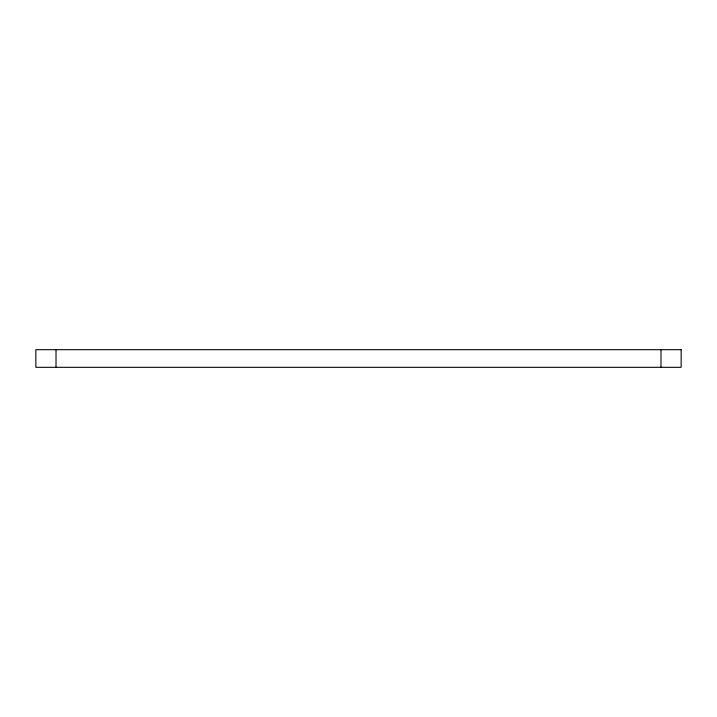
<?xml version="1.0" encoding="UTF-8"?>
<svg xmlns="http://www.w3.org/2000/svg" width="717" height="717" viewBox="0 0 717 717"><rect width="100%" height="100%" fill="white"/><g stroke="black" fill="none" stroke-linecap="round" stroke-linejoin="round"><path stroke-width="1.08" d="M660.984 349.681L660.984 367.319M56.016 349.681L56.016 367.319M681.15 349.681L35.85 349.681L35.85 367.319L681.15 367.319L681.15 349.681"/></g></svg>
